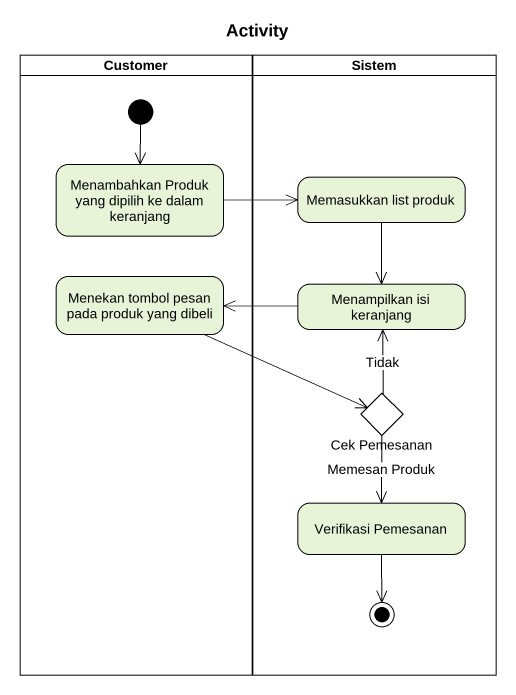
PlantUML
@startuml
title Activity
hide empty description
state Customer <<partition>> {
  state "Menambahkan Produk yang dipilih ke dalam keranjang" as Menambahkan_Produk_yang
  state "Menekan tombol pesan pada produk yang dibeli" as Menekan_tombol_pesan_pada
  [*] --> Menambahkan_Produk_yang
}
state Sistem <<partition>> {
  state "Memasukkan list produk" as Memasukkan_list_produk
  state "Menampilkan isi keranjang" as Menampilkan_isi_keranjang
  state "Cek Pemesanan" as Cek_Pemesanan <<choice>>
  state "Verifikasi Pemesanan" as Verifikasi_Pemesanan
  Verifikasi_Pemesanan --> [*]
}
Menambahkan_Produk_yang -right-> Memasukkan_list_produk
Memasukkan_list_produk --> Menampilkan_isi_keranjang
Menekan_tombol_pesan_pada -right-> Cek_Pemesanan
Menampilkan_isi_keranjang -left-> Menekan_tombol_pesan_pada
Cek_Pemesanan -up-> Menampilkan_isi_keranjang : Tidak
Cek_Pemesanan --> Verifikasi_Pemesanan : Memesan Produk
@enduml
